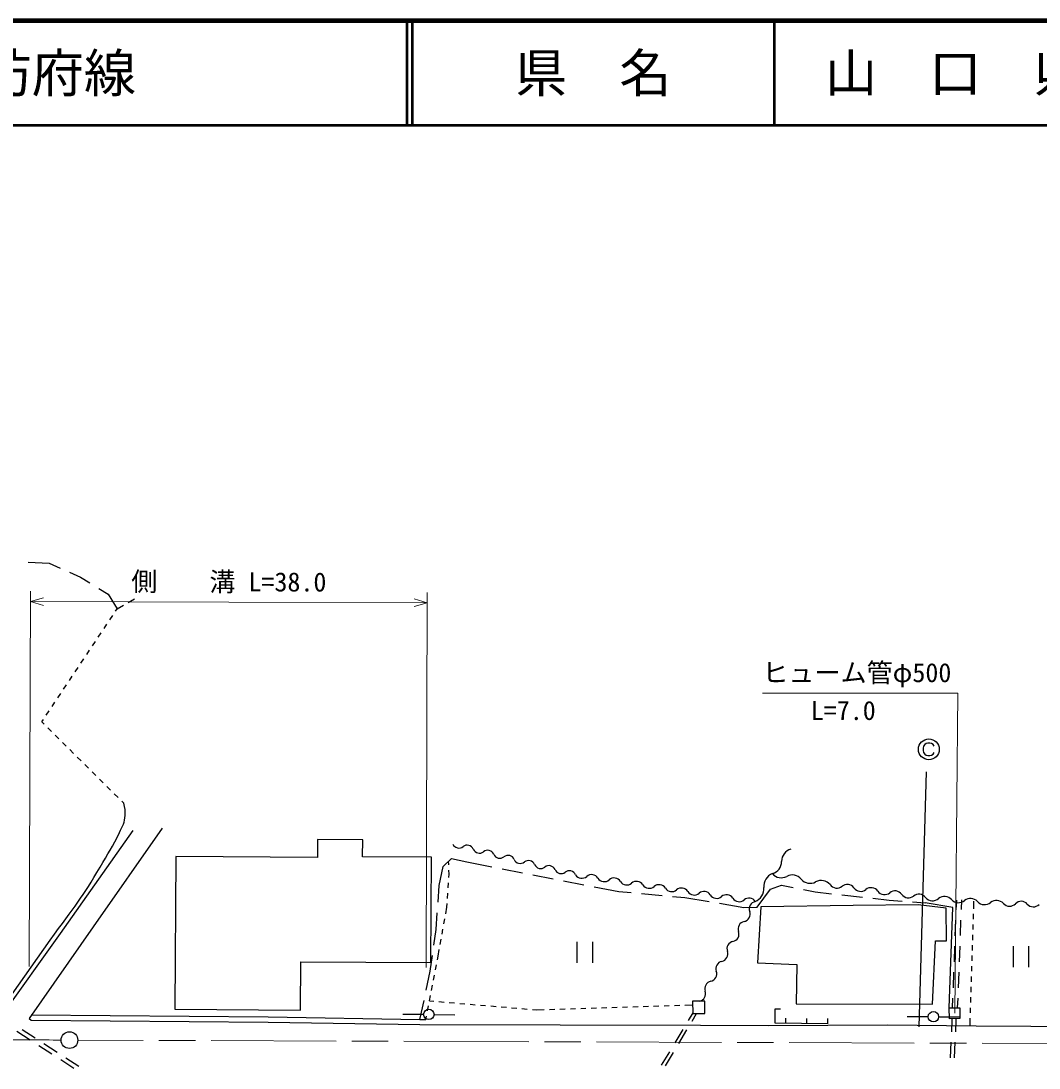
# Model space of a CAD drawing. Units: millimetres, scale not verified. Extents: x 40000 to 680000, y 20000 to 380000.
# Drawn here: x 260696 to 358418, y 279515 to 380000 of the extents above; entities that cross this region are included whole.
import ezdxf
from ezdxf.enums import TextEntityAlignment as Align

# ---------------------------------------------------------------- set-up
doc = ezdxf.new("R2010")
doc.units = ezdxf.units.MM
doc.header["$LTSCALE"] = 1000
doc.linetypes.add('CHAIN', pattern=[18.5, 12, -1.5, 3.5, -1.5])
for name, color, linetype, lineweight in [('M-BGD', 7, 'Continuous', 25), ('M-BMK', 2, 'CHAIN', 13), ('M-BMK-SRVR', 3, 'Continuous', 25), ('M-STR-HTXT', 7, 'Continuous', 13), ('M-STR-STRC', 7, 'Continuous', 25), ('M-TTL', 2, 'Continuous', 140), ('M-TTL-LINE', 7, 'Continuous', 50)]:
    doc.layers.add(name, color=color, linetype=linetype, lineweight=lineweight)
doc.layers.add('M-TTL-TXT', color=7, linetype='Continuous')
doc.styles.add('ＭＳ ゴシック', font='')
doc.styles.get('ＭＳ ゴシック').set_extended_font_data('MS Gothic')

msp = doc.modelspace()

# ---------------------------------------------------------------- linework, layer by layer
at = {"layer": 'M-BGD'}
for p, q in [((261379, 328068), (263399, 327974)), ((263399, 327974), (264453, 327499)), ((265365, 327088), (266419, 326613)), ((266419, 326613), (267311, 326066)), ((268163, 325544), (269055, 324997)), ((269055, 324997), (269931, 323595)), ((269781, 323369), (269931, 323595)), ((269931, 323595), (270544, 323948)), ((270977, 324198), (271590, 324552)), ((269227, 322537), (269504, 322953)), ((268672, 321705), (268950, 322121)), ((268118, 320872), (268395, 321288)), ((267009, 319208), (267287, 319624)), ((267564, 320040), (267841, 320456)), ((266455, 318375), (266732, 318792)), ((265901, 317543), (266178, 317959)), ((265347, 316711), (265624, 317127)), ((264792, 315878), (265069, 316295)), ((263684, 314214), (263961, 314630)), ((264238, 315046), (264515, 315462)), ((263129, 313382), (263406, 313798)), ((262702, 312740), (262852, 312965)), ((262911, 312532), (262702, 312740)), ((263622, 311828), (263266, 312180)), ((264332, 311124), (263977, 311476)), ((265042, 310420), (264687, 310772)), ((265753, 309717), (265397, 310069)), ((266463, 309013), (266108, 309365)), ((267173, 308309), (266818, 308661)), ((267884, 307605), (267528, 307957)), ((268594, 306901), (268239, 307253)), ((269304, 306197), (268949, 306549)), ((270015, 305493), (269659, 305845)), ((270579, 304934), (270370, 305141)), ((301219, 298870), (302012, 299626)), ((302012, 299626), (303506, 299304)), ((300841, 297036), (301219, 298870)), ((301755, 299002), (301743, 299369)), ((301784, 298135), (301772, 298502)), ((303506, 299304), (305894, 298838)), ((306876, 298646), (308838, 298263)), ((301762, 297795), (301784, 298135)), ((309820, 298071), (311783, 297688)), ((312764, 297496), (314727, 297113)), ((300731, 295424), (300841, 297036)), ((301700, 296797), (301731, 297296)), ((315709, 296921), (318097, 296455)), ((318097, 296455), (319260, 296348)), ((331351, 294967), (332656, 296696)), ((332656, 296696), (333705, 297065)), ((333705, 297065), (334831, 296837)), ((335811, 296640), (336937, 296413)), ((301638, 295799), (301669, 296298)), ((320255, 296256), (322247, 296073)), ((323243, 295981), (324405, 295874)), ((324405, 295874), (326747, 295487)), ((336937, 296413), (338500, 296241)), ((339494, 296132), (341482, 295914)), ((342476, 295804), (344039, 295633)), ((344039, 295633), (345265, 295542)), ((346262, 295468), (347488, 295378)), ((350476, 294714), (350512, 295641)), ((350963, 294720), (350999, 295647)), ((352150, 294800), (352172, 295519)), ((300552, 292814), (300662, 294426)), ((301471, 294329), (301585, 294960)), ((301585, 294960), (301606, 295300)), ((327734, 295325), (330076, 294938)), ((330076, 294938), (331351, 294967)), ((301293, 293345), (301382, 293837)), ((350381, 292216), (350438, 293715)), ((350868, 292222), (350925, 293721)), ((352118, 293800), (352134, 294300)), ((300339, 291306), (300552, 292814)), ((301115, 292361), (301204, 292853)), ((352087, 292801), (352103, 293301)), ((300938, 291377), (301027, 291869)), ((314053, 291616), (314053, 289616)), ((315553, 291616), (315553, 289616)), ((352056, 291801), (352071, 292301)), ((300735, 290254), (300849, 290885)), ((350286, 289718), (350343, 291217)), ((350773, 289724), (350830, 291223)), ((352024, 290802), (352040, 291302)), ((355917, 291212), (355917, 289212)), ((357417, 291212), (357417, 289212)), ((299985, 288807), (300199, 290316)), ((300482, 288928), (300575, 289419)), ((300669, 289910), (300735, 290254)), ((351993, 289802), (352009, 290302)), ((299595, 286987), (299985, 288807)), ((300294, 287946), (300388, 288437)), ((350191, 287220), (350248, 288719)), ((350678, 287226), (350735, 288725)), ((351962, 288803), (351978, 289303)), ((300107, 286963), (300200, 287455)), ((351931, 287803), (351946, 288303)), ((299919, 285981), (300013, 286472)), ((351899, 286804), (351915, 287304)), ((298996, 284190), (299386, 286010)), ((299732, 284999), (299825, 285490)), ((299917, 285972), (300318, 285938)), ((300816, 285895), (301314, 285853)), ((301813, 285811), (302311, 285768)), ((302809, 285726), (303307, 285683)), ((303805, 285641), (304304, 285598)), ((304802, 285556), (305300, 285514)), ((305798, 285471), (306296, 285429)), ((306795, 285386), (307293, 285344)), ((318427, 285369), (318926, 285385)), ((319426, 285401), (319926, 285418)), ((320426, 285434), (320925, 285451)), ((321425, 285467), (321925, 285484)), ((322425, 285500), (322924, 285516)), ((323424, 285533), (323924, 285549)), ((324424, 285566), (325170, 285590)), ((335119, 285682), (348204, 285660)), ((350117, 285294), (350153, 286220)), ((350604, 285300), (350640, 286226)), ((351868, 285804), (351884, 286304)), ((299350, 284662), (297350, 284651)), ((299572, 284164), (299638, 284508)), ((300350, 284659), (302350, 284636)), ((307791, 285301), (308289, 285259)), ((308787, 285217), (309286, 285174)), ((309784, 285132), (310185, 285098)), ((310185, 285098), (310931, 285122)), ((311431, 285139), (311930, 285155)), ((312430, 285171), (312930, 285188)), ((313429, 285204), (313929, 285221)), ((314429, 285237), (314929, 285254)), ((315428, 285270), (315928, 285286)), ((316428, 285303), (316928, 285319)), ((317427, 285336), (317927, 285352)), ((325177, 284830), (324724, 284071)), ((325125, 284030), (325546, 284739)), ((333101, 285210), (333601, 285205)), ((347774, 284442), (345774, 284431)), ((348774, 284439), (350774, 284416)), ((351837, 284805), (351853, 285305)), ((298996, 284190), (299572, 284164)), ((334097, 283801), (334102, 284301)), ((336113, 283781), (336118, 284281)), ((338129, 283761), (338134, 284261)), ((350031, 283002), (350083, 284248)), ((350415, 283001), (350467, 284246)), ((351799, 283586), (351821, 284305)), ((260311, 283045), (261571, 282230)), ((260806, 283226), (262065, 282411)), ((324212, 283212), (323443, 281924)), ((323851, 281879), (324616, 283169)), ((262411, 281687), (263670, 280872)), ((262905, 281868), (264165, 281054)), ((349927, 280504), (349990, 282003)), ((350311, 280503), (350373, 282001)), ((265004, 280511), (266264, 279696)), ((322931, 281065), (322162, 279777)), ((322577, 279728), (323342, 281018)), ((264510, 280329), (265769, 279515))]:
    msp.add_line(p, q, dxfattribs=at)
for points in [[(97998, 309302), (92032, 302611), (86089, 296481), (80275, 290714), (75806, 286315), (75268, 285660), (75198, 285216), (75479, 284935), (84042, 284701), (111054, 284704), (140156, 284756), (167399, 284687), (173587, 284578), (191542, 284590), (220630, 284294), (245565, 284277), (258829, 284505), (264506, 292429), (271479, 302325)], [(274263, 302536), (267618, 293060), (261487, 284275), (261674, 284119)], [(298988, 283690), (325930, 283615), (332459, 283592), (343856, 283648), (352386, 283582), (362880, 283504), (387236, 283283), (424981, 283250), (425980, 283458), (426042, 284644), (421550, 292682), (418399, 298047)], [(348204, 285660), (348476, 291735), (349547, 291739), (349514, 294849), (346817, 295164), (340570, 295123), (331706, 294972), (331403, 289623), (335184, 289453), (335119, 285682)], [(349805, 285290), (350139, 294912), (347488, 295378)], [(258602, 284501), (258602, 284867), (263495, 291773)], [(261678, 284619), (284417, 284430), (298996, 284190)], [(338129, 283761), (333089, 283811), (333101, 285210)], [(261674, 284119), (284410, 283930), (298988, 283690)]]:
    msp.add_lwpolyline(points, dxfattribs=at)
for points in [[(275477, 285156), (287531, 285081), (287560, 289720), (300045, 289642), (300108, 299740), (293487, 299781), (293498, 301430), (289172, 301457), (289161, 299736), (275568, 299820)], [(325167, 285923), (325178, 284736), (326348, 284747), (326336, 285934)], [(349805, 285290), (350813, 285302), (350826, 284257), (349818, 284244)]]:
    msp.add_lwpolyline(points, close=True, dxfattribs=at)
for centre in [(299850, 284665), (348274, 284444)]:
    msp.add_circle(centre, 500, dxfattribs=at)
for centre, radius, start, end in [((302739, 301263), 636, 203.2923, 308.57025), ((303532, 300269), 636, 23.2923, 128.57025), ((304700, 300771), 636, 203.2923, 308.57025), ((334916, 299355), 1206, 105.27773, 180.39332), ((305493, 299777), 636, 23.2923, 128.57025), ((306661, 300280), 636, 203.2923, 308.57025), ((307454, 299286), 636, 23.2923, 128.57025), ((308622, 299789), 636, 203.2923, 308.57025), ((309415, 298794), 636, 23.2923, 128.57025), ((310583, 299297), 636, 203.2923, 308.57025), ((311376, 298303), 636, 23.2923, 128.57025), ((312544, 298806), 636, 203.2923, 308.57025), ((313337, 297811), 636, 23.2923, 128.57025), ((332503, 299339), 1206, 285.27773, 0.39332), ((314530, 298447), 720, 212.25475, 310.79153), ((315470, 297357), 720, 32.25475, 130.79153), ((316687, 298125), 720, 212.25475, 310.79153), ((317627, 297036), 720, 32.25475, 130.79153), ((333359, 296922), 1363, 113.25508, 183.75531), ((333676, 298896), 1118, 220.1184, 298.24113), ((334735, 296925), 1118, 40.1184, 118.24113), ((336445, 298367), 1118, 220.1184, 298.24113), ((337504, 296396), 1118, 40.1184, 118.24113), ((318844, 297804), 720, 212.25475, 310.79153), ((319784, 296714), 720, 32.25475, 130.79153), ((321000, 297482), 720, 212.25475, 310.79153), ((321941, 296393), 720, 32.25475, 130.79153), ((323157, 297161), 720, 212.25475, 310.79153), ((324097, 296072), 720, 32.25475, 130.79153), ((325314, 296839), 720, 212.25475, 310.79153), ((326254, 295750), 720, 32.25475, 130.79153), ((330638, 296744), 1363, 293.25508, 3.75531), ((339005, 297577), 794, 215.48681, 309.01449), ((340005, 296344), 794, 35.48681, 129.01449), ((341297, 297265), 794, 215.48681, 309.01449), ((342296, 296032), 794, 35.48681, 129.01449), ((343589, 296954), 794, 215.48681, 309.01449), ((344588, 295720), 794, 35.48681, 129.01449), ((327471, 296518), 720, 212.25475, 310.79153), ((328411, 295429), 720, 32.25475, 130.79153), ((329628, 296197), 720, 212.25475, 310.79153), ((330568, 295107), 720, 32.25475, 130.79153), ((331324, 294782), 725, 101.73991, 199.89659), ((345880, 296642), 794, 215.48681, 309.01449), ((346880, 295408), 794, 35.48681, 129.01449), ((348199, 296478), 907, 222.11371, 309.25984), ((349348, 295072), 907, 42.11371, 129.25984), ((350694, 296290), 907, 222.11371, 309.25984), ((351842, 294884), 907, 42.11371, 129.25984), ((353189, 296101), 907, 222.11371, 309.25984), ((354337, 294696), 907, 42.11371, 129.25984), ((356702, 294745), 770, 41.15222, 136.16672), ((329961, 294288), 725, 281.73991, 19.89659), ((355590, 295812), 770, 221.15222, 316.16672), ((357862, 295758), 770, 221.15222, 316.16672), ((330256, 292869), 725, 101.73991, 199.89659), ((328893, 292376), 725, 281.73991, 19.89659), ((329188, 290957), 725, 101.73991, 199.89659), ((327825, 290464), 725, 281.73991, 19.89659), ((328120, 289045), 725, 101.73991, 199.89659), ((326757, 288551), 725, 281.73991, 19.89659), ((327052, 287132), 725, 101.73991, 199.89659), ((325689, 286639), 725, 281.73991, 19.89659)]:
    msp.add_arc(centre, radius, start, end, dxfattribs=at)
msp.add_open_spline([(263495, 291773), (265866, 295039), (266607, 295935), (268297, 298797), (269055, 300080), (269525, 300778), (270163, 302124), (270451, 302730), (270664, 303087), (270697, 303758), (270720, 304219), (270695, 304436), (270579, 304934)], degree=3, knots=[0, 0, 0, 0, 1, 1, 1, 2, 2, 2, 3, 3, 3, 4, 4, 4, 4], dxfattribs=at)
at = {"layer": 'M-BMK'}
msp.add_line((364942, 281855), (266152, 282190), dxfattribs=at)
msp.add_arc((205055, -6749293), 7031744, 89.5152, 90.31519, dxfattribs=at)
at = {"layer": 'M-BMK-SRVR'}
msp.add_circle((265352, 282192), 800, dxfattribs=at)
at = {"layer": 'M-STR-HTXT'}
for p, q in [((261501, 289275), (261606, 325275)), ((261603, 324275), (262854, 324646)), ((299587, 289164), (299691, 325164)), ((261603, 324275), (299688, 324164)), ((261603, 324275), (262852, 323896)), ((299688, 324164), (298437, 323793)), ((299688, 324164), (298439, 324543)), ((350614, 315496), (331864, 315496)), ((350345, 284783), (350614, 315496))]:
    msp.add_line(p, q, dxfattribs=at)
at = {"layer": 'M-STR-STRC'}
for p, q in [((347440, 310549), (347340, 310399)), ((347590, 310649), (347440, 310549)), ((347740, 310699), (347590, 310649)), ((347940, 310699), (347740, 310699)), ((348090, 310649), (347940, 310699)), ((348240, 310549), (348090, 310649)), ((348340, 310399), (348240, 310549)), ((347340, 310399), (347290, 310199)), ((347290, 310199), (347290, 309999)), ((347290, 309999), (347340, 309799)), ((347340, 309799), (347440, 309649)), ((347440, 309649), (347590, 309549)), ((347590, 309549), (347740, 309499)), ((347740, 309499), (347940, 309499)), ((347940, 309499), (348090, 309549)), ((348090, 309549), (348240, 309649)), ((348240, 309649), (348340, 309799)), ((347578, 307945), (346867, 283466))]:
    msp.add_line(p, q, dxfattribs=at)
msp.add_circle((347840, 310099), 1000, dxfattribs=at)
at = {"layer": 'M-TTL'}
msp.add_line((680000, 380000), (40000, 380000), dxfattribs=at)
at = {"layer": 'M-TTL-LINE'}
for p, q in [((297750, 380000), (297750, 370000)), ((298250, 380000), (298250, 370000)), ((333000, 380000), (333000, 370000)), ((40000, 370000), (680000, 370000))]:
    msp.add_line(p, q, dxfattribs=at)

# ---------------------------------------------------------------- texts
at = {"layer": 'M-STR-HTXT', "style": 'ＭＳ ゴシック'}
msp.add_text('側\u3000\u3000溝 L=38.0', height=1833, rotation=359.834, dxfattribs=at).set_placement((280647, 324719), align=Align.BOTTOM_CENTER)
msp.add_text('ヒューム管φ500', height=1833, dxfattribs=at).set_placement((331864, 315996), align=Align.BOTTOM_LEFT)
msp.add_text('L=7.0', height=1833, dxfattribs=at).set_placement((339625, 312364), align=Align.BOTTOM_CENTER)
at = {"layer": 'M-TTL-TXT', "style": 'ＭＳ ゴシック'}
msp.add_text('主要地方道\u3000宇部防府線', height=3666, dxfattribs=at).set_placement((216734, 375000), align=Align.MIDDLE_LEFT)
for s, p in [('県\u3000名', (315625, 375000)), ('山\u3000口\u3000県', (350375, 375000))]:
    msp.add_text(s, height=3666, dxfattribs=at).set_placement(p, align=Align.MIDDLE_CENTER)

doc.saveas('drawing.dxf')
